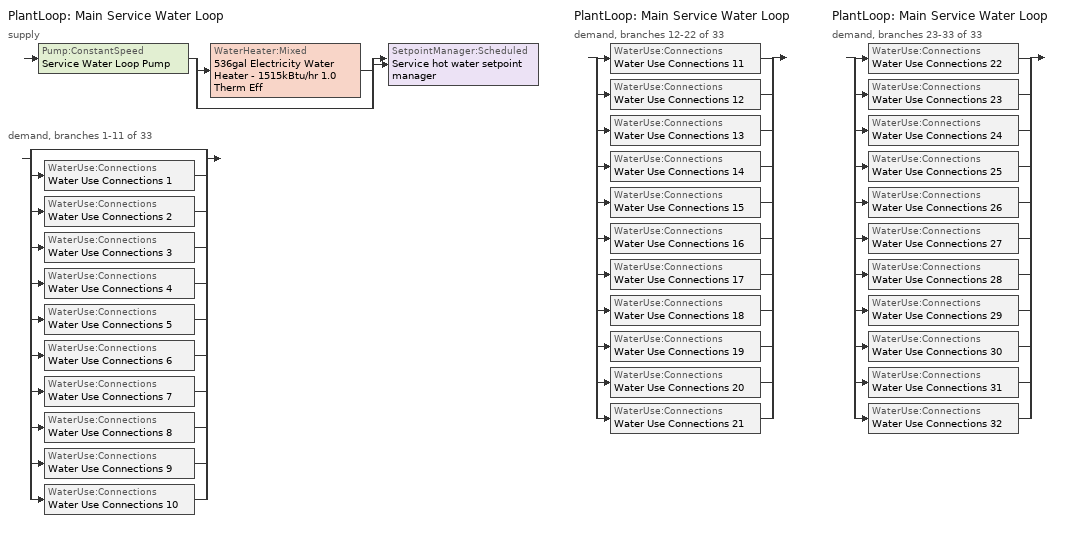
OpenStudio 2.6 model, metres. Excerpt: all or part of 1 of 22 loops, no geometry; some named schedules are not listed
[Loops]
PlantLoop 'Main Service Water Loop'
 supply: Pump:ConstantSpeed 'Service Water Loop Pump' > split
  | WaterHeater:Mixed '536gal Electricity Water Heater - 1515kBtu/hr 1.0 Therm Eff'
  | bypass
  join > SetpointManager:Scheduled 'Service hot water setpoint manager'
 demand, branches 1-11 of 33: split
  | bypass
  | WaterUse:Connections 'Water Use Connections 1'
  | WaterUse:Connections 'Water Use Connections 2'
  | WaterUse:Connections 'Water Use Connections 3'
  | WaterUse:Connections 'Water Use Connections 4'
  | WaterUse:Connections 'Water Use Connections 5'
  | WaterUse:Connections 'Water Use Connections 6'
  | WaterUse:Connections 'Water Use Connections 7'
  | WaterUse:Connections 'Water Use Connections 8'
  | WaterUse:Connections 'Water Use Connections 9'
  | WaterUse:Connections 'Water Use Connections 10'
PlantLoop 'Main Service Water Loop'
 demand, branches 12-22 of 33: split
  | WaterUse:Connections 'Water Use Connections 11'
  | WaterUse:Connections 'Water Use Connections 12'
  | WaterUse:Connections 'Water Use Connections 13'
  | WaterUse:Connections 'Water Use Connections 14'
  | WaterUse:Connections 'Water Use Connections 15'
  | WaterUse:Connections 'Water Use Connections 16'
  | WaterUse:Connections 'Water Use Connections 17'
  | WaterUse:Connections 'Water Use Connections 18'
  | WaterUse:Connections 'Water Use Connections 19'
  | WaterUse:Connections 'Water Use Connections 20'
  | WaterUse:Connections 'Water Use Connections 21'
PlantLoop 'Main Service Water Loop'
 demand, branches 23-33 of 33: split
  | WaterUse:Connections 'Water Use Connections 22'
  | WaterUse:Connections 'Water Use Connections 23'
  | WaterUse:Connections 'Water Use Connections 24'
  | WaterUse:Connections 'Water Use Connections 25'
  | WaterUse:Connections 'Water Use Connections 26'
  | WaterUse:Connections 'Water Use Connections 27'
  | WaterUse:Connections 'Water Use Connections 28'
  | WaterUse:Connections 'Water Use Connections 29'
  | WaterUse:Connections 'Water Use Connections 30'
  | WaterUse:Connections 'Water Use Connections 31'
  | WaterUse:Connections 'Water Use Connections 32'
[PlantLoop]
Main Service Water Loop: Glycol Concentration=0; Maximum Loop Temperature {C}=60; Minimum Loop Temperature {C}=10; Plant Loop Volume {m3}=Autocalculate; Load Distribution Scheme=Optimal
[Sizing:Plant]
Main Service Water Loop: Loop Type=Heating; Design Loop Exit Temperature {C}=60; Loop Design Temperature Difference {deltaC}=5; Sizing Option=NonCoincident; Zone Timesteps in Averaging Window=1; Coincident Sizing Factor Mode=None
[SetpointManager:Scheduled]
Service hot water setpoint manager: Control Variable=Temperature; Schedule=Service Water Loop Temp - 140F
[Pump:ConstantSpeed]
Service Water Loop Pump: Rated Flow Rate {m3/s}=autosize; Rated Pump Head {Pa}=1.07052e+06; Rated Power Consumption {W}=autosize; Motor Efficiency=0.865; Fraction of Motor Inefficiencies to Fluid Stream=0; Pump Control Type=Intermittent; Design Power Sizing Method=PowerPerFlowPerPressure; Design Electric Power per Unit Flow Rate {W/(m3/s)}=348701.1; Design Shaft Power per Unit Flow Rate per Unit Head {W-s/m3-Pa}=1.28205
[WaterHeater:Mixed]
536gal Electricity Water Heater - 1515kBtu/hr 1.0 Therm Eff: Tank Volume {m3}=2.02827; Setpoint Temperature Schedule=Service Water Loop Temp - 140F; Deadband Temperature Difference {deltaC}=2; Maximum Temperature Limit {C}=82.2222; Heater Control Type=Cycle; Heater Maximum Capacity {W}=443926; Heater Fuel Type=Electricity; Heater Thermal Efficiency=1; Off Cycle Parasitic Fuel Consumption Rate {W}=155.228; Off Cycle Parasitic Fuel Type=Electricity; Off Cycle Parasitic Heat Fraction to Tank=0.8; On Cycle Parasitic Fuel Consumption Rate {W}=155.228; On Cycle Parasitic Fuel Type=Electricity; On Cycle Parasitic Heat Fraction to Tank=0; Ambient Temperature Indicator=Schedule; Ambient Temperature Schedule=Water Heater Ambient Temp Schedule - 70F; Off Cycle Loss Coefficient to Ambient Temperature {W/K}=6.25624; On Cycle Loss Coefficient to Ambient Temperature {W/K}=6.25624; Use Side Effectiveness=1; Source Side Effectiveness=1; Use Side Design Flow Rate {m3/s}=autosize; Source Side Design Flow Rate {m3/s}=autosize; Indirect Water Heating Recovery Time {hr}=1.5; Source Side Flow Control Mode=IndirectHeatPrimarySetpoint
[WaterUse:Connections]
Name | Water Use Equipment Name 1
Water Use Connections 1 | Auditorium_zn_1_flr_1 Service Water Use 0.5gal/min
Water Use Connections 2 | Aux_gym_zn_1_flr_1 Service Water Use 1.89gal/min
Water Use Connections 3 | Cafeteria_zn_1_flr_1 Service Water Use 0.47gal/min
Water Use Connections 4 | Corner_class_1_pod_1_zn_1_flr_1 Service Water Use 0.07gal/min
Water Use Connections 5 | Corner_class_1_pod_1_zn_1_flr_2 Service Water Use 0.07gal/min
Water Use Connections 6 | Corner_class_1_pod_2_zn_1_flr_1 Service Water Use 0.07gal/min
Water Use Connections 7 | Corner_class_1_pod_2_zn_1_flr_2 Service Water Use 0.07gal/min
Water Use Connections 8 | Corner_class_1_pod_3_zn_1_flr_1 Service Water Use 0.07gal/min
Water Use Connections 9 | Corner_class_1_pod_3_zn_1_flr_2 Service Water Use 0.07gal/min
Water Use Connections 10 | Corner_class_2_pod_1_zn_1_flr_1 Service Water Use 0.07gal/min
Water Use Connections 11 | Corner_class_2_pod_1_zn_1_flr_2 Service Water Use 0.07gal/min
Water Use Connections 12 | Corner_class_2_pod_2_zn_1_flr_1 Service Water Use 0.07gal/min
Water Use Connections 13 | Corner_class_2_pod_2_zn_1_flr_2 Service Water Use 0.07gal/min
Water Use Connections 14 | Corner_class_2_pod_3_zn_1_flr_1 Service Water Use 0.07gal/min
Water Use Connections 15 | Corner_class_2_pod_3_zn_1_flr_2 Service Water Use 0.07gal/min
Water Use Connections 16 | Gym_zn_1_flr_1 Service Water Use 2.99gal/min
Water Use Connections 17 | Kitchen_zn_1_flr_1 Service Water Use 0.11gal/min
Water Use Connections 18 | Library_media_center_zn_1_flr_2 Service Water Use 0.32gal/min
Water Use Connections 19 | Mult_class_1_pod_1_zn_1_flr_1 Service Water Use 0.35gal/min
Water Use Connections 20 | Mult_class_1_pod_1_zn_1_flr_2 Service Water Use 0.35gal/min
Water Use Connections 21 | Mult_class_1_pod_2_zn_1_flr_1 Service Water Use 0.35gal/min
Water Use Connections 22 | Mult_class_1_pod_2_zn_1_flr_2 Service Water Use 0.35gal/min
Water Use Connections 23 | Mult_class_1_pod_3_zn_1_flr_1 Service Water Use 0.35gal/min
Water Use Connections 24 | Mult_class_1_pod_3_zn_1_flr_2 Service Water Use 0.35gal/min
Water Use Connections 25 | Mult_class_2_pod_1_zn_1_flr_1 Service Water Use 0.35gal/min
Water Use Connections 26 | Mult_class_2_pod_1_zn_1_flr_2 Service Water Use 0.35gal/min
Water Use Connections 27 | Mult_class_2_pod_2_zn_1_flr_1 Service Water Use 0.35gal/min
Water Use Connections 28 | Mult_class_2_pod_2_zn_1_flr_2 Service Water Use 0.35gal/min
Water Use Connections 29 | Mult_class_2_pod_3_zn_1_flr_1 Service Water Use 0.35gal/min
Water Use Connections 30 | Mult_class_2_pod_3_zn_1_flr_2 Service Water Use 0.35gal/min
Water Use Connections 31 | Offices_zn_1_flr_1 Service Water Use 0.2gal/min
Water Use Connections 32 | Offices_zn_1_flr_2 Service Water Use 0.2gal/min
[WaterUse:Equipment:Definition]
Name | Peak Flow Rate {m3/s} | Target Temperature Schedule | Sensible Fraction Schedule | Latent Fraction Schedule
Auditorium_zn_1_flr_1 Service Water Use Def 0.5gal/min | 3.1485e-05 | Schedule Ruleset 5 | Schedule Ruleset 3 | Schedule Ruleset 4
Aux_gym_zn_1_flr_1 Service Water Use Def 1.89gal/min | 0.000119312 | Schedule Ruleset 8 | Schedule Ruleset 6 | Schedule Ruleset 7
Cafeteria_zn_1_flr_1 Service Water Use Def 0.47gal/min | 2.98279e-05 | Schedule Ruleset 11 | Schedule Ruleset 9 | Schedule Ruleset 10
Corner_class_1_pod_1_zn_1_flr_1 Service Water Use Def 0.07gal/min | 4.55704e-06 | Schedule Ruleset 14 | Schedule Ruleset 12 | Schedule Ruleset 13
Corner_class_1_pod_1_zn_1_flr_2 Service Water Use Def 0.07gal/min | 4.55704e-06 | Schedule Ruleset 17 | Schedule Ruleset 15 | Schedule Ruleset 16
Corner_class_1_pod_2_zn_1_flr_1 Service Water Use Def 0.07gal/min | 4.55704e-06 | Schedule Ruleset 20 | Schedule Ruleset 18 | Schedule Ruleset 19
Corner_class_1_pod_2_zn_1_flr_2 Service Water Use Def 0.07gal/min | 4.55704e-06 | Schedule Ruleset 23 | Schedule Ruleset 21 | Schedule Ruleset 22
Corner_class_1_pod_3_zn_1_flr_1 Service Water Use Def 0.07gal/min | 4.55704e-06 | Schedule Ruleset 26 | Schedule Ruleset 24 | Schedule Ruleset 25
Corner_class_1_pod_3_zn_1_flr_2 Service Water Use Def 0.07gal/min | 4.55704e-06 | Schedule Ruleset 29 | Schedule Ruleset 27 | Schedule Ruleset 28
Corner_class_2_pod_1_zn_1_flr_1 Service Water Use Def 0.07gal/min | 4.55704e-06 | Schedule Ruleset 32 | Schedule Ruleset 30 | Schedule Ruleset 31
Corner_class_2_pod_1_zn_1_flr_2 Service Water Use Def 0.07gal/min | 4.55704e-06 | Schedule Ruleset 35 | Schedule Ruleset 33 | Schedule Ruleset 34
Corner_class_2_pod_2_zn_1_flr_1 Service Water Use Def 0.07gal/min | 4.55704e-06 | Schedule Ruleset 38 | Schedule Ruleset 36 | Schedule Ruleset 37
Corner_class_2_pod_2_zn_1_flr_2 Service Water Use Def 0.07gal/min | 4.55704e-06 | Schedule Ruleset 41 | Schedule Ruleset 39 | Schedule Ruleset 40
Corner_class_2_pod_3_zn_1_flr_1 Service Water Use Def 0.07gal/min | 4.55704e-06 | Schedule Ruleset 44 | Schedule Ruleset 42 | Schedule Ruleset 43
Corner_class_2_pod_3_zn_1_flr_2 Service Water Use Def 0.07gal/min | 4.55704e-06 | Schedule Ruleset 47 | Schedule Ruleset 45 | Schedule Ruleset 46
Gym_zn_1_flr_1 Service Water Use Def 2.99gal/min | 0.00018891 | Schedule Ruleset 50 | Schedule Ruleset 48 | Schedule Ruleset 49
Kitchen_zn_1_flr_1 Service Water Use Def 0.11gal/min | 6.88336e-06 | Schedule Ruleset 53 | Schedule Ruleset 51 | Schedule Ruleset 52
Library_media_center_zn_1_flr_2 Service Water Use Def 0.32gal/min | 2.00765e-05 | Schedule Ruleset 56 | Schedule Ruleset 54 | Schedule Ruleset 55
Mult_class_1_pod_1_zn_1_flr_1 Service Water Use Def 0.35gal/min | 2.19566e-05 | Schedule Ruleset 59 | Schedule Ruleset 57 | Schedule Ruleset 58
Mult_class_1_pod_1_zn_1_flr_2 Service Water Use Def 0.35gal/min | 2.19566e-05 | Schedule Ruleset 62 | Schedule Ruleset 60 | Schedule Ruleset 61
Mult_class_1_pod_2_zn_1_flr_1 Service Water Use Def 0.35gal/min | 2.19566e-05 | Schedule Ruleset 65 | Schedule Ruleset 63 | Schedule Ruleset 64
Mult_class_1_pod_2_zn_1_flr_2 Service Water Use Def 0.35gal/min | 2.19566e-05 | Schedule Ruleset 68 | Schedule Ruleset 66 | Schedule Ruleset 67
Mult_class_1_pod_3_zn_1_flr_1 Service Water Use Def 0.35gal/min | 2.19566e-05 | Schedule Ruleset 71 | Schedule Ruleset 69 | Schedule Ruleset 70
Mult_class_1_pod_3_zn_1_flr_2 Service Water Use Def 0.35gal/min | 2.19566e-05 | Schedule Ruleset 74 | Schedule Ruleset 72 | Schedule Ruleset 73
Mult_class_2_pod_1_zn_1_flr_1 Service Water Use Def 0.35gal/min | 2.19566e-05 | Schedule Ruleset 77 | Schedule Ruleset 75 | Schedule Ruleset 76
Mult_class_2_pod_1_zn_1_flr_2 Service Water Use Def 0.35gal/min | 2.19566e-05 | Schedule Ruleset 80 | Schedule Ruleset 78 | Schedule Ruleset 79
Mult_class_2_pod_2_zn_1_flr_1 Service Water Use Def 0.35gal/min | 2.19566e-05 | Schedule Ruleset 83 | Schedule Ruleset 81 | Schedule Ruleset 82
Mult_class_2_pod_2_zn_1_flr_2 Service Water Use Def 0.35gal/min | 2.19566e-05 | Schedule Ruleset 86 | Schedule Ruleset 84 | Schedule Ruleset 85
Mult_class_2_pod_3_zn_1_flr_1 Service Water Use Def 0.35gal/min | 2.19566e-05 | Schedule Ruleset 89 | Schedule Ruleset 87 | Schedule Ruleset 88
Mult_class_2_pod_3_zn_1_flr_2 Service Water Use Def 0.35gal/min | 2.19566e-05 | Schedule Ruleset 92 | Schedule Ruleset 90 | Schedule Ruleset 91
Offices_zn_1_flr_1 Service Water Use Def 0.2gal/min | 1.27151e-05 | Schedule Ruleset 95 | Schedule Ruleset 93 | Schedule Ruleset 94
Offices_zn_1_flr_2 Service Water Use Def 0.2gal/min | 1.27151e-05 | Schedule Ruleset 98 | Schedule Ruleset 96 | Schedule Ruleset 97
[WaterUse:Equipment]
Name | Water Use Equipment Definition | Space | Flow Rate Fraction Schedule
Auditorium_zn_1_flr_1 Service Water Use 0.5gal/min | Auditorium_zn_1_flr_1 Service Water Use Def 0.5gal/min | Auditorium_ZN_1_FLR_1 | NECB-C-Service Water Heating
Aux_gym_zn_1_flr_1 Service Water Use 1.89gal/min | Aux_gym_zn_1_flr_1 Service Water Use Def 1.89gal/min | Aux_Gym_ZN_1_FLR_1 | NECB-B-Service Water Heating
Cafeteria_zn_1_flr_1 Service Water Use 0.47gal/min | Cafeteria_zn_1_flr_1 Service Water Use Def 0.47gal/min | Cafeteria_ZN_1_FLR_1 | NECB-C-Service Water Heating
Corner_class_1_pod_1_zn_1_flr_1 Service Water Use 0.07gal/min | Corner_class_1_pod_1_zn_1_flr_1 Service Water Use Def 0.07gal/min | Corner_Class_1_Pod_1_ZN_1_FLR_1 | NECB-D-Service Water Heating
Corner_class_1_pod_1_zn_1_flr_2 Service Water Use 0.07gal/min | Corner_class_1_pod_1_zn_1_flr_2 Service Water Use Def 0.07gal/min | Corner_Class_1_Pod_1_ZN_1_FLR_2 | NECB-D-Service Water Heating
Corner_class_1_pod_2_zn_1_flr_1 Service Water Use 0.07gal/min | Corner_class_1_pod_2_zn_1_flr_1 Service Water Use Def 0.07gal/min | Corner_Class_1_Pod_2_ZN_1_FLR_1 | NECB-D-Service Water Heating
Corner_class_1_pod_2_zn_1_flr_2 Service Water Use 0.07gal/min | Corner_class_1_pod_2_zn_1_flr_2 Service Water Use Def 0.07gal/min | Corner_Class_1_Pod_2_ZN_1_FLR_2 | NECB-D-Service Water Heating
Corner_class_1_pod_3_zn_1_flr_1 Service Water Use 0.07gal/min | Corner_class_1_pod_3_zn_1_flr_1 Service Water Use Def 0.07gal/min | Corner_Class_1_Pod_3_ZN_1_FLR_1 | NECB-D-Service Water Heating
Corner_class_1_pod_3_zn_1_flr_2 Service Water Use 0.07gal/min | Corner_class_1_pod_3_zn_1_flr_2 Service Water Use Def 0.07gal/min | Corner_Class_1_Pod_3_ZN_1_FLR_2 | NECB-D-Service Water Heating
Corner_class_2_pod_1_zn_1_flr_1 Service Water Use 0.07gal/min | Corner_class_2_pod_1_zn_1_flr_1 Service Water Use Def 0.07gal/min | Corner_Class_2_Pod_1_ZN_1_FLR_1 | NECB-D-Service Water Heating
Corner_class_2_pod_1_zn_1_flr_2 Service Water Use 0.07gal/min | Corner_class_2_pod_1_zn_1_flr_2 Service Water Use Def 0.07gal/min | Corner_Class_2_Pod_1_ZN_1_FLR_2 | NECB-D-Service Water Heating
Corner_class_2_pod_2_zn_1_flr_1 Service Water Use 0.07gal/min | Corner_class_2_pod_2_zn_1_flr_1 Service Water Use Def 0.07gal/min | Corner_Class_2_Pod_2_ZN_1_FLR_1 | NECB-D-Service Water Heating
Corner_class_2_pod_2_zn_1_flr_2 Service Water Use 0.07gal/min | Corner_class_2_pod_2_zn_1_flr_2 Service Water Use Def 0.07gal/min | Corner_Class_2_Pod_2_ZN_1_FLR_2 | NECB-D-Service Water Heating
Corner_class_2_pod_3_zn_1_flr_1 Service Water Use 0.07gal/min | Corner_class_2_pod_3_zn_1_flr_1 Service Water Use Def 0.07gal/min | Corner_Class_2_Pod_3_ZN_1_FLR_1 | NECB-D-Service Water Heating
Corner_class_2_pod_3_zn_1_flr_2 Service Water Use 0.07gal/min | Corner_class_2_pod_3_zn_1_flr_2 Service Water Use Def 0.07gal/min | Corner_Class_2_Pod_3_ZN_1_FLR_2 | NECB-D-Service Water Heating
Gym_zn_1_flr_1 Service Water Use 2.99gal/min | Gym_zn_1_flr_1 Service Water Use Def 2.99gal/min | Gym_ZN_1_FLR_1 | NECB-B-Service Water Heating
Kitchen_zn_1_flr_1 Service Water Use 0.11gal/min | Kitchen_zn_1_flr_1 Service Water Use Def 0.11gal/min | Kitchen_ZN_1_FLR_1 | NECB-B-Service Water Heating
Library_media_center_zn_1_flr_2 Service Water Use 0.32gal/min | Library_media_center_zn_1_flr_2 Service Water Use Def 0.32gal/min | LIBRARY_MEDIA_CENTER_ZN_1_FLR_2 | NECB-C-Service Water Heating
Mult_class_1_pod_1_zn_1_flr_1 Service Water Use 0.35gal/min | Mult_class_1_pod_1_zn_1_flr_1 Service Water Use Def 0.35gal/min | Mult_Class_1_Pod_1_ZN_1_FLR_1 | NECB-D-Service Water Heating
Mult_class_1_pod_1_zn_1_flr_2 Service Water Use 0.35gal/min | Mult_class_1_pod_1_zn_1_flr_2 Service Water Use Def 0.35gal/min | Mult_Class_1_Pod_1_ZN_1_FLR_2 | NECB-D-Service Water Heating
Mult_class_1_pod_2_zn_1_flr_1 Service Water Use 0.35gal/min | Mult_class_1_pod_2_zn_1_flr_1 Service Water Use Def 0.35gal/min | Mult_Class_1_Pod_2_ZN_1_FLR_1 | NECB-D-Service Water Heating
Mult_class_1_pod_2_zn_1_flr_2 Service Water Use 0.35gal/min | Mult_class_1_pod_2_zn_1_flr_2 Service Water Use Def 0.35gal/min | Mult_Class_1_Pod_2_ZN_1_FLR_2 | NECB-D-Service Water Heating
Mult_class_1_pod_3_zn_1_flr_1 Service Water Use 0.35gal/min | Mult_class_1_pod_3_zn_1_flr_1 Service Water Use Def 0.35gal/min | Mult_Class_1_Pod_3_ZN_1_FLR_1 | NECB-D-Service Water Heating
Mult_class_1_pod_3_zn_1_flr_2 Service Water Use 0.35gal/min | Mult_class_1_pod_3_zn_1_flr_2 Service Water Use Def 0.35gal/min | Mult_Class_1_Pod_3_ZN_1_FLR_2 | NECB-D-Service Water Heating
Mult_class_2_pod_1_zn_1_flr_1 Service Water Use 0.35gal/min | Mult_class_2_pod_1_zn_1_flr_1 Service Water Use Def 0.35gal/min | Mult_Class_2_Pod_1_ZN_1_FLR_1 | NECB-D-Service Water Heating
Mult_class_2_pod_1_zn_1_flr_2 Service Water Use 0.35gal/min | Mult_class_2_pod_1_zn_1_flr_2 Service Water Use Def 0.35gal/min | Mult_Class_2_Pod_1_ZN_1_FLR_2 | NECB-D-Service Water Heating
Mult_class_2_pod_2_zn_1_flr_1 Service Water Use 0.35gal/min | Mult_class_2_pod_2_zn_1_flr_1 Service Water Use Def 0.35gal/min | Mult_Class_2_Pod_2_ZN_1_FLR_1 | NECB-D-Service Water Heating
Mult_class_2_pod_2_zn_1_flr_2 Service Water Use 0.35gal/min | Mult_class_2_pod_2_zn_1_flr_2 Service Water Use Def 0.35gal/min | Mult_Class_2_Pod_2_ZN_1_FLR_2 | NECB-D-Service Water Heating
Mult_class_2_pod_3_zn_1_flr_1 Service Water Use 0.35gal/min | Mult_class_2_pod_3_zn_1_flr_1 Service Water Use Def 0.35gal/min | Mult_Class_2_Pod_3_ZN_1_FLR_1 | NECB-D-Service Water Heating
Mult_class_2_pod_3_zn_1_flr_2 Service Water Use 0.35gal/min | Mult_class_2_pod_3_zn_1_flr_2 Service Water Use Def 0.35gal/min | Mult_Class_2_Pod_3_ZN_1_FLR_2 | NECB-D-Service Water Heating
Offices_zn_1_flr_1 Service Water Use 0.2gal/min | Offices_zn_1_flr_1 Service Water Use Def 0.2gal/min | Offices_ZN_1_FLR_1 | NECB-A-Service Water Heating
Offices_zn_1_flr_2 Service Water Use 0.2gal/min | Offices_zn_1_flr_2 Service Water Use Def 0.2gal/min | Offices_ZN_1_FLR_2 | NECB-A-Service Water Heating
[Schedule:Ruleset]
Name | Default Day Schedule
Service Water Loop Temp - 140F | Service Water Loop Temp - 140F Default
Water Heater Ambient Temp Schedule - 70F | Water Heater Ambient Temp Schedule - 70F Default
Schedule Ruleset 3 | Schedule Day 5
Schedule Ruleset 4 | Schedule Day 6
Schedule Ruleset 5 | Schedule Day 7
NECB-C-Service Water Heating | NECB-C-Service Water Heating Default
Schedule Ruleset 6 | Schedule Day 8
Schedule Ruleset 7 | Schedule Day 9
Schedule Ruleset 8 | Schedule Day 10
NECB-B-Service Water Heating | NECB-B-Service Water Heating Default
Schedule Ruleset 9 | Schedule Day 11
Schedule Ruleset 10 | Schedule Day 12
Schedule Ruleset 11 | Schedule Day 13
Schedule Ruleset 12 | Schedule Day 14
Schedule Ruleset 13 | Schedule Day 15
Schedule Ruleset 14 | Schedule Day 16
NECB-D-Service Water Heating | NECB-D-Service Water Heating Default
Schedule Ruleset 15 | Schedule Day 17
Schedule Ruleset 16 | Schedule Day 18
Schedule Ruleset 17 | Schedule Day 19
Schedule Ruleset 18 | Schedule Day 20
Schedule Ruleset 19 | Schedule Day 21
Schedule Ruleset 20 | Schedule Day 22
Schedule Ruleset 21 | Schedule Day 23
Schedule Ruleset 22 | Schedule Day 24
Schedule Ruleset 23 | Schedule Day 25
Schedule Ruleset 24 | Schedule Day 26
Schedule Ruleset 25 | Schedule Day 27
Schedule Ruleset 26 | Schedule Day 28
Schedule Ruleset 27 | Schedule Day 29
Schedule Ruleset 28 | Schedule Day 30
Schedule Ruleset 29 | Schedule Day 31
Schedule Ruleset 30 | Schedule Day 32
Schedule Ruleset 31 | Schedule Day 33
Schedule Ruleset 32 | Schedule Day 34
Schedule Ruleset 33 | Schedule Day 35
Schedule Ruleset 34 | Schedule Day 36
Schedule Ruleset 35 | Schedule Day 37
Schedule Ruleset 36 | Schedule Day 38
Schedule Ruleset 37 | Schedule Day 39
Schedule Ruleset 38 | Schedule Day 40
Schedule Ruleset 39 | Schedule Day 41
Schedule Ruleset 40 | Schedule Day 42
Schedule Ruleset 41 | Schedule Day 43
Schedule Ruleset 42 | Schedule Day 44
Schedule Ruleset 43 | Schedule Day 45
Schedule Ruleset 44 | Schedule Day 46
Schedule Ruleset 45 | Schedule Day 47
Schedule Ruleset 46 | Schedule Day 48
Schedule Ruleset 47 | Schedule Day 49
Schedule Ruleset 48 | Schedule Day 50
Schedule Ruleset 49 | Schedule Day 51
Schedule Ruleset 50 | Schedule Day 52
Schedule Ruleset 51 | Schedule Day 53
Schedule Ruleset 52 | Schedule Day 54
Schedule Ruleset 53 | Schedule Day 55
Schedule Ruleset 54 | Schedule Day 56
Schedule Ruleset 55 | Schedule Day 57
Schedule Ruleset 56 | Schedule Day 58
Schedule Ruleset 57 | Schedule Day 59
Schedule Ruleset 58 | Schedule Day 60
Schedule Ruleset 59 | Schedule Day 61
Schedule Ruleset 60 | Schedule Day 62
Schedule Ruleset 61 | Schedule Day 63
Schedule Ruleset 62 | Schedule Day 64
Schedule Ruleset 63 | Schedule Day 65
Schedule Ruleset 64 | Schedule Day 66
Schedule Ruleset 65 | Schedule Day 67
Schedule Ruleset 66 | Schedule Day 68
Schedule Ruleset 67 | Schedule Day 69
Schedule Ruleset 68 | Schedule Day 70
Schedule Ruleset 69 | Schedule Day 71
Schedule Ruleset 70 | Schedule Day 72
Schedule Ruleset 71 | Schedule Day 73
Schedule Ruleset 72 | Schedule Day 74
Schedule Ruleset 73 | Schedule Day 75
Schedule Ruleset 74 | Schedule Day 76
Schedule Ruleset 75 | Schedule Day 77
Schedule Ruleset 76 | Schedule Day 78
Schedule Ruleset 77 | Schedule Day 79
Schedule Ruleset 78 | Schedule Day 80
Schedule Ruleset 79 | Schedule Day 81
Schedule Ruleset 80 | Schedule Day 82
Schedule Ruleset 81 | Schedule Day 83
Schedule Ruleset 82 | Schedule Day 84
Schedule Ruleset 83 | Schedule Day 85
Schedule Ruleset 84 | Schedule Day 86
Schedule Ruleset 85 | Schedule Day 87
Schedule Ruleset 86 | Schedule Day 88
NECB-A-Service Water Heating | NECB-A-Service Water Heating Default
[Schedule:Day]
Service Water Loop Temp - 140F Default: 24, 0, 60
Water Heater Ambient Temp Schedule - 70F Default: 24, 0, 21.1111
NECB-C-Service Water Heating Default: 8, 0, 0.05, 9, 0, 0.1, 10, 0, 0.2, 11, 0, 0.3, 12, 0, 0.4, 16, 0, 0.8, 17, 0, 0.6, 18, 0, 0.4, 19, 0, 0.3, 21, 0, 0.2, 24, 0, 0.05
NECB-B-Service Water Heating Default: 1, 0, 0.6, 2, 0, 0.5, 9, 0, 0.05, 11, 0, 0.7, 12, 0, 0.4, 13, 0, 0.5, 15, 0, 0.6, 16, 0, 0.4, 18, 0, 0.3, 19, 0, 0.4, 20, 0, 0.5, 22, 0, 0.8, 24, 0, 0.9
NECB-D-Service Water Heating Default: 8, 0, 0.05, 10, 0, 0.5, 16, 0, 0.9, 17, 0, 0.7, 18, 0, 0.3, 21, 0, 0.5, 22, 0, 0.3, 24, 0, 0.05
[Schedule:Rule] Date Specification Type=DateRange; Start Month=1; Start Day=1; End Month=12; End Day=31
Name | Schedule Ruleset | Rule Order | Day Schedule | Apply Monday | Apply Tuesday | Apply Wednesday | Apply Thursday | Apply Friday | Apply Saturday | Apply Sunday
Schedule Rule 71 | NECB-C-Service Water Heating | 2 | NECB-C-Service Water Heating Default|Wkdy Day | Yes | Yes | Yes | Yes | Yes
Schedule Rule 72 | NECB-C-Service Water Heating | 1 | NECB-C-Service Water Heating Sat Day |  |  |  |  |  | Yes
Schedule Rule 73 | NECB-C-Service Water Heating | 0 | NECB-C-Service Water Heating Sun|Hol Day |  |  |  |  |  |  | Yes
Schedule Rule 74 | NECB-B-Service Water Heating | 2 | NECB-B-Service Water Heating Default|Wkdy Day | Yes | Yes | Yes | Yes | Yes
Schedule Rule 75 | NECB-B-Service Water Heating | 1 | NECB-B-Service Water Heating Sat Day |  |  |  |  |  | Yes
Schedule Rule 76 | NECB-B-Service Water Heating | 0 | NECB-B-Service Water Heating Sun|Hol Day |  |  |  |  |  |  | Yes
Schedule Rule 77 | NECB-D-Service Water Heating | 2 | NECB-D-Service Water Heating Default|Wkdy Day | Yes | Yes | Yes | Yes | Yes
Schedule Rule 78 | NECB-D-Service Water Heating | 1 | NECB-D-Service Water Heating Sat Day |  |  |  |  |  | Yes
Schedule Rule 79 | NECB-D-Service Water Heating | 0 | NECB-D-Service Water Heating Sun|Hol Day |  |  |  |  |  |  | Yes
